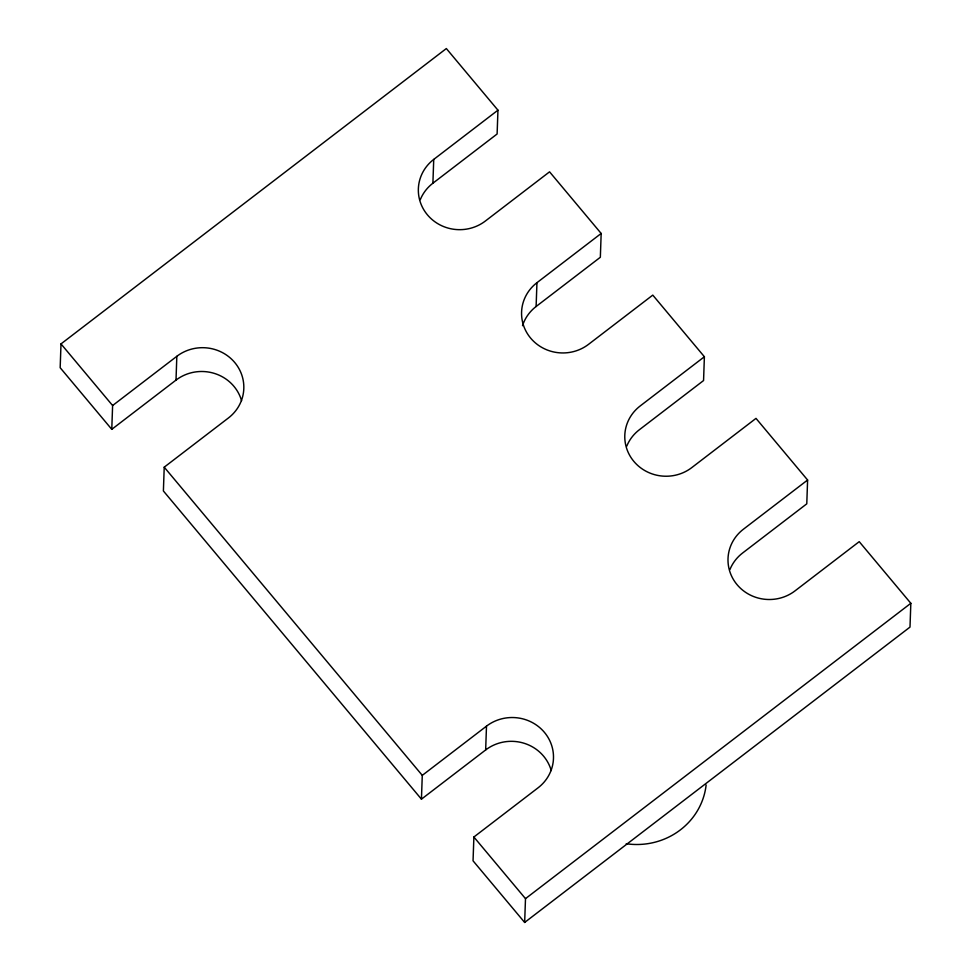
<?xml version="1.0" encoding="UTF-8"?>
<svg xmlns="http://www.w3.org/2000/svg" width="971" height="971" viewBox="0 0 971 971"><rect width="100%" height="100%" fill="white"/><g stroke="black" fill="none" stroke-linecap="round" stroke-linejoin="round"><path stroke-width="1.46" d="M61.003 343.904L60.166 367.706L111.774 429.34L176.006 380.11L176.831 356.308A41.195 39.435 2 0 1 234.751 362.523A41.195 39.435 2 0 1 228.44 417.955L164.22 467.172L163.395 490.974L421.438 799.169L485.658 749.952L486.495 726.15A41.195 39.435 2 0 1 544.415 732.352A41.195 39.435 2 0 1 538.104 787.784L473.884 837.014L473.047 860.816L524.656 922.45L909.997 627.096L910.834 603.294L859.226 541.66L794.994 590.89A41.195 39.435 2 0 1 737.074 584.676A41.195 39.435 2 0 1 743.385 529.244L807.605 480.026L755.996 418.38L691.777 467.609A41.195 39.435 2 0 1 633.857 461.407A41.195 39.435 2 0 1 640.168 405.975L704.388 356.745L652.779 295.111L588.56 344.329A41.195 39.435 2 0 1 530.639 338.126A41.195 39.435 2 0 1 536.951 282.695L601.17 233.465L549.562 171.831L485.342 221.048A41.195 39.435 2 0 1 427.422 214.846A41.195 39.435 2 0 1 433.734 159.414L497.953 110.184L446.344 48.55L61.003 343.904L112.612 405.538L111.774 429.34M420.297 199.65A41.195 39.435 2 0 1 432.896 183.216L433.734 159.414M421.438 799.169L422.276 775.368L164.22 467.172M497.953 110.184L497.116 133.986L432.896 183.216M522.519 325.698A41.195 39.435 2 0 1 536.113 306.496L536.951 282.695M524.656 922.45L525.493 898.648L473.884 837.014M601.17 233.465L600.345 257.266L536.113 306.496M704.388 356.745L703.562 380.547L639.331 429.765A41.195 39.435 2 0 0 626.732 446.211M807.605 480.026L806.78 503.828L742.56 553.045A41.195 39.435 2 0 0 729.961 569.479M112.612 405.538L176.831 356.308M422.276 775.368L486.495 726.15M525.493 898.648L910.834 603.294M485.658 749.952A41.195 39.435 2 0 1 551.225 770.537M176.006 380.11A41.195 39.435 2 0 1 241.561 400.707M706.135 784.969A69.961 66.975 2 0 1 626.234 843.738"/></g></svg>
